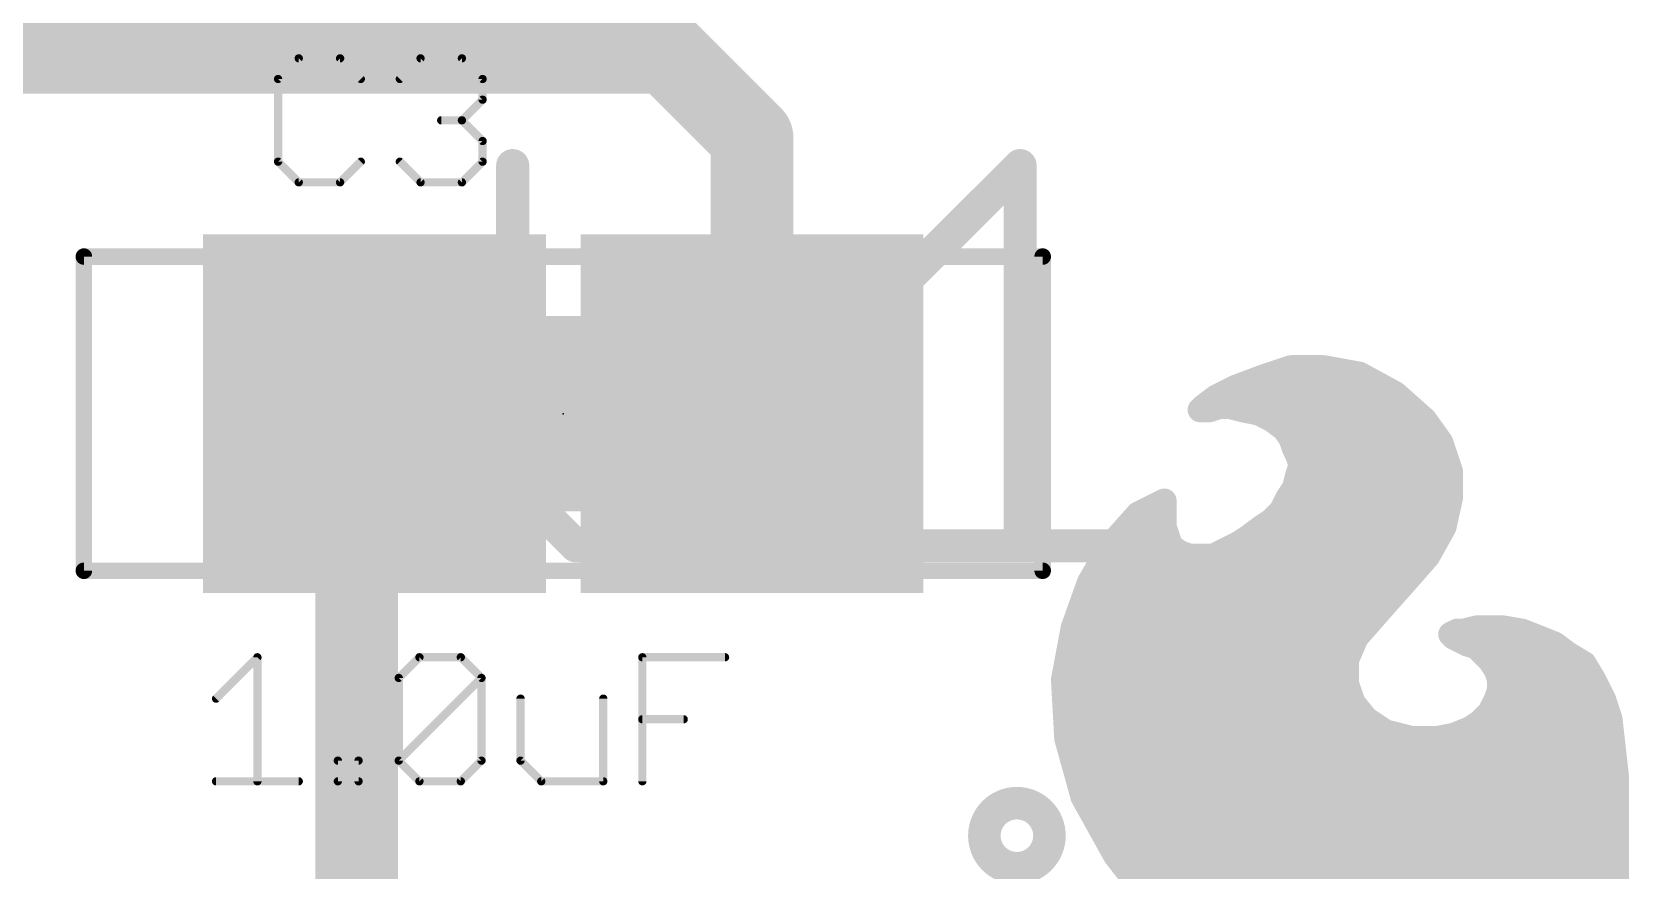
# Model space of a CAD drawing. Extents: x -33 to 74, y -15 to 28.
# Drawn here: x 6.305 to 11.212, y 13.202 to 15.779 of the extents above; entities that cross this region are included whole.
import ezdxf

# ---------------------------------------------------------------- set-up
doc = ezdxf.new("R2010")
doc.units = 0
for name, color, linetype in [('1', 12, 'CONTINUOUS'), ('21', 41, 'CONTINUOUS'), ('22', 40, 'CONTINUOUS'), ('23', 53, 'CONTINUOUS'), ('25', 253, 'CONTINUOUS'), ('27', 253, 'CONTINUOUS'), ('29', 40, 'CONTINUOUS'), ('31', 253, 'CONTINUOUS'), ('35', 253, 'CONTINUOUS'), ('39', 12, 'CONTINUOUS'), ('51', 53, 'CONTINUOUS')]:
    doc.layers.add(name, color=color, linetype=linetype)

# ---------------------------------------------------------------- blocks, each defined once
blk = doc.blocks.new('RECT')
blk.add_solid([(-0.5, -0.5), (0.5, -0.5), (-0.5, 0.5), (0.5, 0.5)])

msp = doc.modelspace()

# ---------------------------------------------------------------- linework, layer by layer
at = {"layer": '1', "const_width": 0.254}
for points in [[(8.255, 15.7163), (5.8738, 15.7163)], [(8.5175, 15.4538), (8.255, 15.7163)], [(8.5175, 14.605), (8.5175, 15.4538)], [(7.3025, 14.55), (7.3575, 14.605)], [(7.3025, 13.0175), (7.3025, 14.55)]]:
    msp.add_lwpolyline(points, dxfattribs=at)
at = {"layer": '1', "const_width": 0.127}
for points in [[(8.2999, 15.7612, 1), (8.2101, 15.6713)], [(8.255, 15.6528, 1), (8.255, 15.7797)], [(8.581, 15.4538, 1), (8.454, 15.4538)], [(8.4726, 15.4088, 1), (8.5624, 15.4987)], [(7.4024, 14.5601, 1), (7.3126, 14.6499)], [(7.366, 14.55, 1), (7.239, 14.55)], [(7.2576, 14.5949, 1), (7.3474, 14.5051)], [(8.454, 14.605, 1), (8.581, 14.605)]]:
    msp.add_lwpolyline(points, format="xyb", dxfattribs=at)
at = {"layer": '21', "const_width": 0.4064}
msp.add_lwpolyline([(7.9375, 14.6355), (7.9375, 14.5745)], dxfattribs=at)
at = {"layer": '21'}
for points, const_width in [([(8.0391, 14.6355, 1), (7.8359, 14.6355)], 0.2032), ([(7.8359, 14.5745, 1), (8.0391, 14.5745)], 0.2032), ([(9.3313, 13.2075, 1), (9.3313, 13.4075, 1), (9.3313, 13.2075)], 0.1)]:
    msp.add_lwpolyline(points, format="xyb", dxfattribs=dict(at, const_width=const_width))
at = {"layer": '22', "const_width": 0.0762}
for points in [[(10.084, 14.7168), (10.174, 14.7468)], [(10.174, 14.7468), (10.274, 14.7468)], [(10.274, 14.7468), (10.384, 14.7268)], [(9.944, 14.6568), (10.004, 14.6867)], [(10.004, 14.6867), (10.084, 14.7168)], [(10.0569, 14.7066), (10.4209, 14.7066)], [(10.384, 14.7268), (10.494, 14.6668)], [(9.904, 14.6268), (9.944, 14.6568)], [(10.494, 14.6668), (10.584, 14.5868)], [(9.894, 14.6168), (9.904, 14.6268)], [(9.924, 14.6168), (9.894, 14.6168)], [(9.9089, 14.6304), (10.5349, 14.6304)], [(9.954, 14.6268), (9.924, 14.6168)], [(9.984, 14.6268), (9.954, 14.6268)], [(10.024, 14.6168), (9.984, 14.6268)], [(10.074, 14.6067), (10.024, 14.6168)], [(10.114, 14.5868), (10.074, 14.6067)], [(10.154, 14.5568), (10.114, 14.5868)], [(10.584, 14.5868), (10.634, 14.5168)], [(10.174, 14.5267), (10.154, 14.5568)], [(10.1557, 14.5542), (10.6073, 14.5542)], [(10.184, 14.4968), (10.174, 14.5267)], [(10.194, 14.4768), (10.184, 14.4968)], [(10.634, 14.5168), (10.664, 14.4268)], [(10.1934, 14.478), (10.6469, 14.478)], [(10.204, 14.4468), (10.194, 14.4768)], [(10.194, 14.4168), (10.204, 14.4468)], [(10.184, 14.3768), (10.194, 14.4168)], [(10.1903, 14.4018), (10.664, 14.4018)], [(10.664, 14.4268), (10.664, 14.3468)], [(10.144, 14.3068), (10.164, 14.3468)], [(10.164, 14.3468), (10.184, 14.3768)], [(10.664, 14.3468), (10.644, 14.2568)], [(9.624, 14.2068), (9.704, 14.2968)], [(9.704, 14.2968), (9.784, 14.3368)], [(9.7617, 14.3256), (9.784, 14.3256)], [(9.784, 14.3368), (9.784, 14.2568)], [(10.114, 14.2767), (10.144, 14.3068)], [(10.1534, 14.3256), (10.6593, 14.3256)], [(9.6619, 14.2494), (9.7865, 14.2494)], [(9.784, 14.2568), (9.794, 14.2268)], [(10.044, 14.2268), (10.084, 14.2568)], [(10.0742, 14.2494), (10.6399, 14.2494)], [(10.084, 14.2568), (10.114, 14.2767)], [(10.644, 14.2568), (10.594, 14.1668)], [(9.554, 14.0868), (9.624, 14.2068)], [(9.794, 14.2268), (9.804, 14.1968)], [(9.804, 14.1968), (9.834, 14.1768)], [(9.974, 14.1867), (10.014, 14.2068)], [(10.014, 14.2068), (10.044, 14.2268)], [(9.6044, 14.1732), (9.8446, 14.1732)], [(9.834, 14.1768), (9.864, 14.1668)], [(9.864, 14.1668), (9.934, 14.1668)], [(9.934, 14.1668), (9.974, 14.1867)], [(9.9469, 14.1732), (10.5976, 14.1732)], [(10.594, 14.1668), (10.524, 14.0868)], [(9.56, 14.097), (10.533, 14.097)], [(9.504, 13.9468), (9.554, 14.0868)], [(10.524, 14.0868), (10.444, 13.9968)], [(9.5304, 14.0208), (10.4654, 14.0208)], [(10.444, 13.9968), (10.374, 13.9168)], [(9.474, 13.7868), (9.504, 13.9468)], [(9.5036, 13.9446), (10.3984, 13.9446)], [(10.374, 13.9168), (10.344, 13.8468)], [(10.664, 13.9268), (10.684, 13.9367)], [(10.674, 13.9168), (10.664, 13.9268)], [(10.694, 13.9068), (10.674, 13.9168)], [(10.684, 13.9367), (10.704, 13.9367)], [(10.714, 13.8968), (10.694, 13.9068)], [(10.704, 13.9367), (10.744, 13.9468)], [(10.7354, 13.9446), (10.8369, 13.9446)], [(10.744, 13.9468), (10.824, 13.9468)], [(10.824, 13.9468), (10.884, 13.9367)], [(10.884, 13.9367), (10.934, 13.9168)], [(10.934, 13.9168), (10.984, 13.8968)], [(9.4893, 13.8684), (10.3533, 13.8684)], [(10.744, 13.8868), (10.714, 13.8968)], [(10.764, 13.8668), (10.744, 13.8868)], [(10.7623, 13.8684), (11.0218, 13.8684)], [(10.784, 13.8468), (10.764, 13.8668)], [(10.984, 13.8968), (11.024, 13.8668)], [(11.024, 13.8668), (11.074, 13.8368)], [(10.344, 13.8468), (10.344, 13.7767)], [(10.804, 13.8168), (10.784, 13.8468)], [(10.814, 13.7868), (10.804, 13.8168)], [(11.074, 13.8368), (11.104, 13.7868)], [(9.484, 13.6067), (9.474, 13.7868)], [(9.475, 13.7922), (10.344, 13.7922)], [(10.344, 13.7767), (10.364, 13.7168)], [(10.804, 13.7268), (10.814, 13.7568)], [(10.8122, 13.7922), (11.1007, 13.7922)], [(10.814, 13.7568), (10.814, 13.7868)], [(11.104, 13.7868), (11.134, 13.7268)], [(9.4779, 13.716), (10.3646, 13.716)], [(10.364, 13.7168), (10.404, 13.6668)], [(10.784, 13.6867), (10.804, 13.7268)], [(10.7986, 13.716), (11.1376, 13.716)], [(11.134, 13.7268), (11.154, 13.6668)], [(10.404, 13.6668), (10.464, 13.6268)], [(10.724, 13.6368), (10.754, 13.6568)], [(10.754, 13.6568), (10.784, 13.6867)], [(11.154, 13.6668), (11.164, 13.5768)], [(9.4822, 13.6398), (10.4444, 13.6398)], [(9.534, 13.4268), (9.484, 13.6067)], [(10.464, 13.6268), (10.544, 13.6067)], [(10.544, 13.6067), (10.624, 13.6067)], [(10.624, 13.6067), (10.674, 13.6168)], [(10.674, 13.6168), (10.724, 13.6368)], [(10.7286, 13.6398), (11.157, 13.6398)], [(9.496, 13.5636), (11.1655, 13.5636)], [(11.164, 13.5768), (11.174, 13.4868)], [(9.5172, 13.4874), (11.1739, 13.4874)], [(11.174, 13.4868), (11.174, 12.2068)], [(9.634, 13.2468), (9.534, 13.4268)], [(9.5426, 13.4112), (11.174, 13.4112)], [(9.585, 13.335), (11.174, 13.335)], [(9.6273, 13.2588), (11.174, 13.2588)], [(9.704, 13.1568), (9.634, 13.2468)], [(9.6839, 13.1826), (11.174, 13.1826)]]:
    msp.add_lwpolyline(points, dxfattribs=at)
at = {"layer": '22', "const_width": 0.0381}
for points in [[(10.174, 14.7658, 1), (10.174, 14.7277)], [(10.18, 14.7287, 1), (10.168, 14.7648)], [(10.2774, 14.7655, 1), (10.2706, 14.728)], [(10.274, 14.7277, 1), (10.274, 14.7658)], [(9.9973, 14.7046, 1), (10.0107, 14.6689)], [(10.0125, 14.6697, 1), (9.9955, 14.7038)], [(10.0569, 14.7256, 1), (10.0569, 14.6875)], [(10.078, 14.7348, 1), (10.09, 14.6987)], [(10.0907, 14.6989, 1), (10.0773, 14.7346)], [(10.3931, 14.7435, 1), (10.3749, 14.71)], [(10.3806, 14.708, 1), (10.3874, 14.7455)], [(10.4209, 14.6875, 1), (10.4209, 14.7256)], [(9.9355, 14.6738, 1), (9.9525, 14.6397)], [(9.9554, 14.6415, 1), (9.9326, 14.672)], [(10.5067, 14.681, 1), (10.4813, 14.6525)], [(10.4849, 14.65, 1), (10.5031, 14.6835)], [(9.894, 14.6358, 1), (9.894, 14.5977)], [(9.8805, 14.6302, 1), (9.9075, 14.6033)], [(9.8926, 14.642, 1), (9.9154, 14.6115)], [(9.9089, 14.6494, 1), (9.9089, 14.6113)], [(9.9175, 14.6133, 1), (9.8905, 14.6402)], [(9.918, 14.6348, 1), (9.93, 14.5987)], [(9.924, 14.5977, 1), (9.924, 14.6358)], [(9.954, 14.6458, 1), (9.954, 14.6077)], [(9.96, 14.6087, 1), (9.948, 14.6448)], [(9.9886, 14.6452, 1), (9.9794, 14.6083)], [(9.984, 14.6077, 1), (9.984, 14.6458)], [(10.0277, 14.6354, 1), (10.0203, 14.5981)], [(10.0194, 14.5983, 1), (10.0286, 14.6352)], [(10.0825, 14.6238, 1), (10.0655, 14.5897)], [(10.0703, 14.5881, 1), (10.0777, 14.6254)], [(10.1254, 14.602, 1), (10.1026, 14.5715)], [(10.5349, 14.6113, 1), (10.5349, 14.6494)], [(10.5995, 14.5978, 1), (10.5685, 14.5757)], [(10.1055, 14.5697, 1), (10.1225, 14.6038)], [(10.1699, 14.5673, 1), (10.1381, 14.5462)], [(10.1557, 14.5733, 1), (10.1557, 14.5352)], [(10.1426, 14.5415, 1), (10.1654, 14.572)], [(10.5713, 14.5725, 1), (10.5967, 14.601)], [(10.6073, 14.5352, 1), (10.6073, 14.5733)], [(10.1921, 14.5328, 1), (10.1559, 14.5207)], [(10.1581, 14.5162, 1), (10.1899, 14.5373)], [(10.201, 14.5053, 1), (10.167, 14.4882)], [(10.6521, 14.5228, 1), (10.6159, 14.5107)], [(10.6185, 14.5057, 1), (10.6495, 14.5278)], [(10.1659, 14.4907, 1), (10.2021, 14.5028)], [(10.1934, 14.4971, 1), (10.1934, 14.459)], [(10.2121, 14.4828, 1), (10.1759, 14.4707)], [(10.177, 14.4682, 1), (10.211, 14.4853)], [(10.2221, 14.4407, 1), (10.1859, 14.4528)], [(10.6469, 14.459, 1), (10.6469, 14.4971)], [(10.1903, 14.4209, 1), (10.1903, 14.3828)], [(10.1759, 14.4228, 1), (10.2121, 14.4107)], [(10.2125, 14.4121, 1), (10.1755, 14.4214)], [(10.1859, 14.4407, 1), (10.2221, 14.4528)], [(10.683, 14.4268, 1), (10.6449, 14.4268)], [(10.6459, 14.4207, 1), (10.6821, 14.4328)], [(10.664, 14.3828, 1), (10.664, 14.4209)], [(10.181, 14.3382, 1), (10.147, 14.3553)], [(10.1655, 14.3814, 1), (10.2025, 14.3721)], [(10.1999, 14.3662, 1), (10.1681, 14.3873)], [(10.6826, 14.3426, 1), (10.6454, 14.3509)], [(9.6955, 14.3138, 1), (9.7125, 14.2797)], [(9.7182, 14.2841, 1), (9.6898, 14.3094)], [(9.7617, 14.3447, 1), (9.7617, 14.3066)], [(9.8031, 14.3368, 1), (9.765, 14.3368)], [(9.7925, 14.3197, 1), (9.7755, 14.3538)], [(9.784, 14.3066, 1), (9.784, 14.3447)], [(10.127, 14.3153, 1), (10.161, 14.2982)], [(10.1575, 14.2933, 1), (10.1305, 14.3202)], [(10.1534, 14.3447, 1), (10.1534, 14.3066)], [(10.1481, 14.3573, 1), (10.1799, 14.3362)], [(10.6449, 14.3468, 1), (10.683, 14.3468)], [(10.6593, 14.3066, 1), (10.6593, 14.3447)], [(9.6619, 14.2685, 1), (9.6619, 14.2304)], [(9.8021, 14.2628, 1), (9.7659, 14.2507)], [(9.7865, 14.2304, 1), (9.7865, 14.2685)], [(10.0742, 14.2685, 1), (10.0742, 14.2304)], [(10.0734, 14.2726, 1), (10.0946, 14.2409)], [(10.0954, 14.2415, 1), (10.0726, 14.272)], [(10.1005, 14.2902, 1), (10.1275, 14.2633)], [(10.1246, 14.2609, 1), (10.1034, 14.2926)], [(10.6254, 14.2609, 1), (10.6626, 14.2526)], [(10.6607, 14.2475, 1), (10.6273, 14.266)], [(10.6399, 14.2304, 1), (10.6399, 14.2685)], [(9.6098, 14.2194, 1), (9.6382, 14.1941)], [(9.6405, 14.1972, 1), (9.6075, 14.2163)], [(9.765, 14.2568, 1), (9.8031, 14.2568)], [(9.8121, 14.2328, 1), (9.7759, 14.2207)], [(9.7759, 14.2207, 1), (9.8121, 14.2328)], [(9.8146, 14.2126, 1), (9.7934, 14.1809)], [(10.0034, 14.2226, 1), (10.0246, 14.1909)], [(10.0225, 14.1897, 1), (10.0055, 14.2238)], [(10.0326, 14.242, 1), (10.0554, 14.2115)], [(10.0546, 14.2109, 1), (10.0334, 14.2426)], [(9.6044, 14.1923, 1), (9.6044, 14.1542)], [(9.7859, 14.1907, 1), (9.8221, 14.2028)], [(9.84, 14.1948, 1), (9.828, 14.1587)], [(9.8234, 14.1609, 1), (9.8446, 14.1926)], [(9.8446, 14.1542, 1), (9.8446, 14.1923)], [(9.864, 14.1858, 1), (9.864, 14.1477)], [(9.858, 14.1487, 1), (9.87, 14.1848)], [(9.9255, 14.1838, 1), (9.9425, 14.1497)], [(9.9469, 14.1923, 1), (9.9469, 14.1542)], [(9.934, 14.1477, 1), (9.934, 14.1858)], [(9.9655, 14.2038, 1), (9.9825, 14.1697)], [(9.9825, 14.1697, 1), (9.9655, 14.2038)], [(10.5773, 14.176, 1), (10.6107, 14.1575)], [(10.6083, 14.1542, 1), (10.5797, 14.1793)], [(10.5976, 14.1542, 1), (10.5976, 14.1923)], [(9.56, 14.1161, 1), (9.56, 14.078)], [(10.533, 14.078, 1), (10.533, 14.1161)], [(9.5375, 14.0963, 1), (9.5705, 14.0772)], [(9.5719, 14.0803, 1), (9.5361, 14.0932)], [(10.5097, 14.0993, 1), (10.5383, 14.0742)], [(10.5382, 14.0741, 1), (10.5098, 14.0994)], [(9.5304, 14.0399, 1), (9.5304, 14.0018)], [(10.4583, 13.9842, 1), (10.4297, 14.0093)], [(10.4654, 14.0018, 1), (10.4654, 14.0399)], [(10.4298, 14.0094, 1), (10.4582, 13.9841)], [(9.5036, 13.9637, 1), (9.5036, 13.9256)], [(9.4861, 13.9532, 1), (9.5219, 13.9403)], [(9.5227, 13.9432, 1), (9.4853, 13.9503)], [(10.3597, 13.9293, 1), (10.3883, 13.9042)], [(10.3915, 13.9092, 1), (10.3565, 13.9243)], [(10.3984, 13.9256, 1), (10.3984, 13.9637)], [(10.6775, 13.9402, 1), (10.6505, 13.9133)], [(10.6555, 13.9438, 1), (10.6725, 13.9097)], [(10.6825, 13.9338, 1), (10.6655, 13.8997)], [(10.6605, 13.9033, 1), (10.6875, 13.9302)], [(10.684, 13.9558, 1), (10.684, 13.9177)], [(10.7025, 13.9238, 1), (10.6855, 13.8897)], [(10.6925, 13.9197, 1), (10.6755, 13.9538)], [(10.6994, 13.9552, 1), (10.7086, 13.9183)], [(10.6855, 13.8897, 1), (10.7025, 13.9238)], [(10.704, 13.9177, 1), (10.704, 13.9558)], [(10.7354, 13.9637, 1), (10.7354, 13.9256)], [(10.744, 13.9658, 1), (10.744, 13.9277)], [(10.7486, 13.9283, 1), (10.7394, 13.9652)], [(10.8271, 13.9655, 1), (10.8209, 13.928)], [(10.824, 13.9277, 1), (10.824, 13.9658)], [(10.8369, 13.9256, 1), (10.8369, 13.9637)], [(10.8911, 13.9544, 1), (10.8769, 13.9191)], [(10.8809, 13.918, 1), (10.8871, 13.9555)], [(10.9411, 13.9344, 1), (10.9269, 13.8991)], [(10.9269, 13.8991, 1), (10.9411, 13.9344)], [(9.4893, 13.8875, 1), (9.4893, 13.8494)], [(10.3533, 13.8494, 1), (10.3533, 13.8875)], [(10.72, 13.9148, 1), (10.708, 13.8787)], [(10.7055, 13.8797, 1), (10.7225, 13.9138)], [(10.7575, 13.9002, 1), (10.7305, 13.8733)], [(10.738, 13.8687, 1), (10.75, 13.9048)], [(10.7623, 13.8875, 1), (10.7623, 13.8494)], [(10.7775, 13.8802, 1), (10.7505, 13.8533)], [(10.7505, 13.8533, 1), (10.7775, 13.8802)], [(10.9954, 13.912, 1), (10.9726, 13.8815)], [(10.9769, 13.8791, 1), (10.9911, 13.9144)], [(11.0338, 13.8831, 1), (11.0142, 13.8504)], [(11.0126, 13.8515, 1), (11.0354, 13.882)], [(11.0218, 13.8494, 1), (11.0218, 13.8875)], [(10.3631, 13.8468, 1), (10.325, 13.8468)], [(10.3265, 13.8543, 1), (10.3615, 13.8392)], [(10.7999, 13.8573, 1), (10.7681, 13.8362)], [(10.7705, 13.8333, 1), (10.7975, 13.8602)], [(10.8221, 13.8228, 1), (10.7859, 13.8107)], [(10.7881, 13.8062, 1), (10.8199, 13.8273)], [(11.0903, 13.8466, 1), (11.0577, 13.8269)], [(11.0642, 13.8204, 1), (11.0838, 13.8531)], [(9.493, 13.7878, 1), (9.455, 13.7857)], [(9.4553, 13.7903, 1), (9.4927, 13.7832)], [(9.475, 13.8113, 1), (9.475, 13.7732)], [(10.3621, 13.7828, 1), (10.3259, 13.7707)], [(10.325, 13.7767, 1), (10.3631, 13.7767)], [(10.344, 13.7732, 1), (10.344, 13.8113)], [(10.8122, 13.8113, 1), (10.8122, 13.7732)], [(10.8331, 13.7868, 1), (10.795, 13.7868)], [(10.7959, 13.7807, 1), (10.8321, 13.7928)], [(10.8321, 13.7507, 1), (10.7959, 13.7628)], [(11.121, 13.7953, 1), (11.087, 13.7782)], [(11.0877, 13.7769, 1), (11.1203, 13.7966)], [(11.1007, 13.7732, 1), (11.1007, 13.8113)], [(9.4779, 13.7351, 1), (9.4779, 13.697)], [(10.3789, 13.7287, 1), (10.3491, 13.7048)], [(10.3459, 13.7107, 1), (10.3821, 13.7228)], [(10.3646, 13.697, 1), (10.3646, 13.7351)], [(10.7986, 13.7351, 1), (10.7986, 13.697)], [(10.7859, 13.7328, 1), (10.8221, 13.7207)], [(10.821, 13.7182, 1), (10.787, 13.7353)], [(10.795, 13.7568, 1), (10.8331, 13.7568)], [(11.1521, 13.7328, 1), (11.1159, 13.7207)], [(11.117, 13.7182, 1), (11.151, 13.7353)], [(11.1376, 13.697, 1), (11.1376, 13.7351)], [(10.4146, 13.6826, 1), (10.3934, 13.6509)], [(10.3891, 13.6548, 1), (10.4189, 13.6787)], [(10.7646, 13.6409, 1), (10.7434, 13.6726)], [(10.767, 13.6953, 1), (10.801, 13.6782)], [(10.7975, 13.6733, 1), (10.7705, 13.7002)], [(11.1729, 13.6689, 1), (11.1351, 13.6646)], [(11.1359, 13.6607, 1), (11.1721, 13.6728)], [(9.4822, 13.6589, 1), (9.4822, 13.6208)], [(9.5024, 13.6118, 1), (9.4656, 13.6017)], [(10.4444, 13.6208, 1), (10.4444, 13.6589)], [(10.4686, 13.6452, 1), (10.4594, 13.6083)], [(10.4534, 13.6109, 1), (10.4746, 13.6426)], [(10.544, 13.6258, 1), (10.544, 13.5877)], [(10.5394, 13.5883, 1), (10.5486, 13.6252)], [(10.6203, 13.6254, 1), (10.6277, 13.5881)], [(10.624, 13.5877, 1), (10.624, 13.6258)], [(10.6669, 13.6344, 1), (10.6811, 13.5991)], [(10.6777, 13.5981, 1), (10.6703, 13.6354)], [(10.7134, 13.6526, 1), (10.7346, 13.6209)], [(10.7286, 13.6589, 1), (10.7286, 13.6208)], [(10.7311, 13.6191, 1), (10.7169, 13.6544)], [(10.7405, 13.6702, 1), (10.7675, 13.6433)], [(11.157, 13.6208, 1), (11.157, 13.6589)], [(9.465, 13.6057, 1), (9.503, 13.6078)], [(9.496, 13.5827, 1), (9.496, 13.5446)], [(11.1829, 13.5789, 1), (11.1451, 13.5746)], [(11.1451, 13.5746, 1), (11.1829, 13.5789)], [(11.1655, 13.5446, 1), (11.1655, 13.5827)], [(9.5172, 13.5065, 1), (9.5172, 13.4684)], [(11.1931, 13.4868, 1), (11.155, 13.4868)], [(11.1551, 13.4846, 1), (11.1929, 13.4889)], [(11.1739, 13.4684, 1), (11.1739, 13.5065)], [(9.5507, 13.436, 1), (9.5173, 13.4175)], [(9.5156, 13.4217, 1), (9.5524, 13.4318)], [(9.5426, 13.4303, 1), (9.5426, 13.3922)], [(11.174, 13.3922, 1), (11.174, 13.4303)], [(9.585, 13.3541, 1), (9.585, 13.316)], [(11.174, 13.316, 1), (11.174, 13.3541)], [(9.6273, 13.2779, 1), (9.6273, 13.2398)], [(9.649, 13.2584, 1), (9.619, 13.2351)], [(9.6173, 13.2375, 1), (9.6507, 13.256)], [(11.174, 13.2398, 1), (11.174, 13.2779)], [(9.6839, 13.2017, 1), (9.6839, 13.1636)], [(11.174, 13.1636, 1), (11.174, 13.2017)]]:
    msp.add_lwpolyline(points, format="xyb", dxfattribs=at)
at = {"layer": '23'}
msp.add_point((7.9375, 14.605), dxfattribs=at)
at = {"layer": '25'}
for points, const_width in [([(7.1248, 15.6975), (7.0612, 15.634)], 0.0254), ([(7.2519, 15.6975), (7.1248, 15.6975)], 0.0254), ([(7.3154, 15.634), (7.2519, 15.6975)], 0.0254), ([(7.4354, 15.634), (7.499, 15.6975)], 0.0254), ([(7.499, 15.6975), (7.6261, 15.6975)], 0.0254), ([(7.6261, 15.6975), (7.6896, 15.634)], 0.0254), ([(7.0612, 15.634), (7.0612, 15.3798)], 0.0254), ([(7.6896, 15.634), (7.6896, 15.5704)], 0.0254), ([(7.6896, 15.5704), (7.6261, 15.5069)], 0.0254), ([(7.6261, 15.5069), (7.5625, 15.5069)], 0.0254), ([(7.6261, 15.5069), (7.6896, 15.4433)], 0.0254), ([(7.6896, 15.4433), (7.6896, 15.3798)], 0.0254), ([(7.7821, 15.3677), (7.7821, 14.3932)], 0.1016), ([(8.5616, 14.3932), (8.5616, 15.3677)], 0.1016), ([(8.9514, 14.9779), (9.3412, 15.3677)], 0.1016), ([(9.3412, 15.3677), (9.3412, 14.1983)], 0.1016), ([(7.0612, 15.3798), (7.1248, 15.3162)], 0.0254), ([(7.2519, 15.3162), (7.3154, 15.3798)], 0.0254), ([(7.499, 15.3162), (7.4354, 15.3798)], 0.0254), ([(7.6896, 15.3798), (7.6261, 15.3162)], 0.0254), ([(7.1248, 15.3162), (7.2519, 15.3162)], 0.0254), ([(7.6261, 15.3162), (7.499, 15.3162)], 0.0254), ([(7.7821, 14.3932), (7.9769, 14.1983)], 0.1016), ([(8.3667, 14.1983), (8.5616, 14.3932)], 0.1016), ([(7.9769, 14.1983), (8.3667, 14.1983)], 0.1016), ([(8.9514, 14.1983), (9.731, 14.1983)], 0.1016)]:
    msp.add_lwpolyline(points, dxfattribs=dict(at, const_width=const_width))
for points, const_width in [([(7.1248, 15.7039, 1), (7.1248, 15.6912)], 0.0127), ([(7.1292, 15.693, 1), (7.1203, 15.702)], 0.0127), ([(7.2564, 15.702, 1), (7.2474, 15.693)], 0.0127), ([(7.2519, 15.6912, 1), (7.2519, 15.7039)], 0.0127), ([(7.499, 15.7039, 1), (7.499, 15.6912)], 0.0127), ([(7.5034, 15.693, 1), (7.4945, 15.702)], 0.0127), ([(7.6306, 15.702, 1), (7.6216, 15.693)], 0.0127), ([(7.6261, 15.6912, 1), (7.6261, 15.7039)], 0.0127), ([(7.0676, 15.634, 1), (7.0549, 15.634)], 0.0127), ([(7.0567, 15.6385, 1), (7.0657, 15.6295)], 0.0127), ([(7.3109, 15.6295, 1), (7.3199, 15.6385)], 0.0127), ([(7.4309, 15.6385, 1), (7.4399, 15.6295)], 0.0127), ([(7.696, 15.634, 1), (7.6833, 15.634)], 0.0127), ([(7.6851, 15.6295, 1), (7.6941, 15.6385)], 0.0127), ([(7.6833, 15.5704, 1), (7.696, 15.5704)], 0.0127), ([(7.6941, 15.5659, 1), (7.6851, 15.5749)], 0.0127), ([(7.5625, 15.5132, 1), (7.5625, 15.5005)], 0.0127), ([(7.6306, 15.5114, 1), (7.6216, 15.5024)], 0.0127), ([(7.6216, 15.5114, 1), (7.6306, 15.5024)], 0.0127), ([(7.6261, 15.5005, 1), (7.6261, 15.5132)], 0.0127), ([(7.696, 15.4433, 1), (7.6833, 15.4433)], 0.0127), ([(7.6851, 15.4388, 1), (7.6941, 15.4478)], 0.0127), ([(7.8075, 15.3677, 1), (7.7567, 15.3677)], 0.0508), ([(8.587, 15.3677, 1), (8.5362, 15.3677)], 0.0508), ([(9.3666, 15.3677, 1), (9.3158, 15.3677)], 0.0508), ([(9.3592, 15.3497, 1), (9.3233, 15.3857)], 0.0508), ([(7.0657, 15.3842, 1), (7.0567, 15.3753)], 0.0127), ([(7.0549, 15.3798, 1), (7.0676, 15.3798)], 0.0127), ([(7.3199, 15.3753, 1), (7.3109, 15.3842)], 0.0127), ([(7.4399, 15.3842, 1), (7.4309, 15.3753)], 0.0127), ([(7.6833, 15.3798, 1), (7.696, 15.3798)], 0.0127), ([(7.6941, 15.3753, 1), (7.6851, 15.3842)], 0.0127), ([(7.1248, 15.3225, 1), (7.1248, 15.3099)], 0.0127), ([(7.1203, 15.3117, 1), (7.1292, 15.3207)], 0.0127), ([(7.2474, 15.3207, 1), (7.2564, 15.3117)], 0.0127), ([(7.2519, 15.3099, 1), (7.2519, 15.3225)], 0.0127), ([(7.499, 15.3225, 1), (7.499, 15.3099)], 0.0127), ([(7.4945, 15.3117, 1), (7.5034, 15.3207)], 0.0127), ([(7.6216, 15.3207, 1), (7.6306, 15.3117)], 0.0127), ([(7.6261, 15.3099, 1), (7.6261, 15.3225)], 0.0127), ([(8.9335, 14.9959, 1), (8.9694, 14.9599)], 0.0508), ([(7.8, 14.4112, 1), (7.7641, 14.3752)], 0.0508), ([(8.5796, 14.3752, 1), (8.5437, 14.4112)], 0.0508), ([(7.7567, 14.3932, 1), (7.8075, 14.3932)], 0.0508), ([(8.5362, 14.3932, 1), (8.587, 14.3932)], 0.0508), ([(7.9769, 14.2237, 1), (7.9769, 14.1729)], 0.0508), ([(7.959, 14.1803, 1), (7.9949, 14.2163)], 0.0508), ([(8.3488, 14.2163, 1), (8.3847, 14.1803)], 0.0508), ([(8.3667, 14.1729, 1), (8.3667, 14.2237)], 0.0508), ([(8.9514, 14.2237, 1), (8.9514, 14.1729)], 0.0508), ([(9.731, 14.1729, 1), (9.731, 14.2237)], 0.0508), ([(9.3158, 14.1983, 1), (9.3666, 14.1983)], 0.0508)]:
    msp.add_lwpolyline(points, format="xyb", dxfattribs=dict(at, const_width=const_width))
at = {"layer": '27', "const_width": 0.0254}
for points in [[(6.8707, 13.7289), (6.9978, 13.856)], [(6.9978, 13.856), (6.9978, 13.4747)], [(7.432, 13.7925), (7.4956, 13.856)], [(7.4956, 13.856), (7.6227, 13.856)], [(7.6227, 13.856), (7.6862, 13.7925)], [(8.1804, 13.4747), (8.1804, 13.856)], [(8.1804, 13.856), (8.4346, 13.856)], [(7.432, 13.5383), (7.432, 13.7925)], [(7.432, 13.5383), (7.6862, 13.7925)], [(7.6862, 13.7925), (7.6862, 13.5383)], [(7.8062, 13.7289), (7.8062, 13.5383)], [(8.0604, 13.4747), (8.0604, 13.7289)], [(8.1804, 13.6654), (8.3075, 13.6654)], [(7.2449, 13.4747), (7.2449, 13.5383)], [(7.2449, 13.5383), (7.3085, 13.5383)], [(7.3085, 13.5383), (7.3085, 13.4747)], [(7.4956, 13.4747), (7.432, 13.5383)], [(7.6862, 13.5383), (7.6227, 13.4747)], [(7.8062, 13.5383), (7.8698, 13.4747)], [(6.8707, 13.4747), (7.1249, 13.4747)], [(7.3085, 13.4747), (7.2449, 13.4747)], [(7.6227, 13.4747), (7.4956, 13.4747)], [(7.8698, 13.4747), (8.0604, 13.4747)]]:
    msp.add_lwpolyline(points, dxfattribs=at)
at = {"layer": '27', "const_width": 0.0127}
for points in [[(7.0042, 13.856, 1), (6.9915, 13.856)], [(7.0023, 13.8515, 1), (6.9933, 13.8605)], [(7.4956, 13.8624, 1), (7.4956, 13.8497)], [(7.5001, 13.8515, 1), (7.4911, 13.8605)], [(7.6272, 13.8605, 1), (7.6182, 13.8515)], [(7.6227, 13.8497, 1), (7.6227, 13.8624)], [(8.1868, 13.856, 1), (8.1741, 13.856)], [(8.1804, 13.8624, 1), (8.1804, 13.8497)], [(8.4346, 13.8497, 1), (8.4346, 13.8624)], [(7.4275, 13.797, 1), (7.4365, 13.788)], [(7.4384, 13.7925, 1), (7.4257, 13.7925)], [(7.6926, 13.7925, 1), (7.6799, 13.7925)], [(7.6907, 13.788, 1), (7.6817, 13.797)], [(7.6817, 13.788, 1), (7.6907, 13.797)], [(7.8126, 13.7289, 1), (7.7999, 13.7289)], [(8.0668, 13.7289, 1), (8.0541, 13.7289)], [(6.8662, 13.7334, 1), (6.8752, 13.7244)], [(8.1804, 13.6717, 1), (8.1804, 13.659)], [(8.3075, 13.659, 1), (8.3075, 13.6717)], [(7.2513, 13.5383, 1), (7.2386, 13.5383)], [(7.2449, 13.5446, 1), (7.2449, 13.5319)], [(7.3148, 13.5383, 1), (7.3021, 13.5383)], [(7.3085, 13.5319, 1), (7.3085, 13.5446)], [(7.4365, 13.5427, 1), (7.4275, 13.5338)], [(7.4275, 13.5427, 1), (7.4365, 13.5338)], [(7.4257, 13.5383, 1), (7.4384, 13.5383)], [(7.6799, 13.5383, 1), (7.6926, 13.5383)], [(7.6907, 13.5338, 1), (7.6817, 13.5427)], [(7.8107, 13.5427, 1), (7.8017, 13.5338)], [(7.7999, 13.5383, 1), (7.8126, 13.5383)], [(6.8707, 13.481, 1), (6.8707, 13.4684)], [(6.9915, 13.4747, 1), (7.0042, 13.4747)], [(7.1249, 13.4684, 1), (7.1249, 13.481)], [(7.2386, 13.4747, 1), (7.2513, 13.4747)], [(7.2449, 13.481, 1), (7.2449, 13.4684)], [(7.3021, 13.4747, 1), (7.3148, 13.4747)], [(7.3085, 13.4684, 1), (7.3085, 13.481)], [(7.4956, 13.481, 1), (7.4956, 13.4684)], [(7.4911, 13.4702, 1), (7.5001, 13.4792)], [(7.6182, 13.4792, 1), (7.6272, 13.4702)], [(7.6227, 13.4684, 1), (7.6227, 13.481)], [(7.8698, 13.481, 1), (7.8698, 13.4684)], [(7.8653, 13.4702, 1), (7.8743, 13.4792)], [(8.0541, 13.4747, 1), (8.0668, 13.4747)], [(8.0604, 13.4684, 1), (8.0604, 13.481)], [(8.1741, 13.4747, 1), (8.1868, 13.4747)]]:
    msp.add_lwpolyline(points, format="xyb", dxfattribs=at)
at = {"layer": '39', "const_width": 0.0508}
for points in [[(6.4645, 15.088), (9.4105, 15.088)], [(6.4645, 14.122), (6.4645, 15.088)], [(9.4105, 15.088), (9.4105, 14.122)], [(9.4105, 14.122), (6.4645, 14.122)]]:
    msp.add_lwpolyline(points, dxfattribs=at)
at = {"layer": '39', "const_width": 0.0254}
for points in [[(6.4645, 15.1007, 1), (6.4645, 15.0753)], [(6.4772, 15.088, 1), (6.4518, 15.088)], [(9.4232, 15.088, 1), (9.3978, 15.088)], [(9.4105, 15.0753, 1), (9.4105, 15.1007)], [(6.4645, 14.1347, 1), (6.4645, 14.1093)], [(6.4518, 14.122, 1), (6.4772, 14.122)], [(9.3978, 14.122, 1), (9.4232, 14.122)], [(9.4105, 14.1093, 1), (9.4105, 14.1347)]]:
    msp.add_lwpolyline(points, format="xyb", dxfattribs=at)
at = {"layer": '51', "const_width": 0.1524}
for points in [[(7.6925, 14.829), (8.1825, 14.829)], [(8.1825, 14.381), (7.6925, 14.381)]]:
    msp.add_lwpolyline(points, dxfattribs=at)
at = {"layer": '51', "const_width": 0.0762}
for points in [[(7.6925, 14.8671, 1), (7.6925, 14.7909)], [(8.1825, 14.7909, 1), (8.1825, 14.8671)], [(7.6925, 14.4191, 1), (7.6925, 14.3429)], [(8.1825, 14.3429, 1), (8.1825, 14.4191)]]:
    msp.add_lwpolyline(points, format="xyb", dxfattribs=at)

# ---------------------------------------------------------------- block references
at = {"layer": '1', "xscale": 0.85, "yscale": 0.9}
for p in [(7.3575, 14.605), (8.5175, 14.605)]:
    msp.add_blockref('RECT', p, dxfattribs=at)
at = {"layer": '29', "xscale": 1.0532, "yscale": 1.1032}
for p in [(7.3575, 14.605), (8.5175, 14.605)]:
    msp.add_blockref('RECT', p, dxfattribs=at)
at = {"layer": '31', "xscale": 0.85, "yscale": 0.9}
for p in [(7.3575, 14.605), (8.5175, 14.605)]:
    msp.add_blockref('RECT', p, dxfattribs=at)
at = {"layer": '35', "xscale": 0.3998, "yscale": 0.6}
msp.add_blockref('RECT', (7.9375, 14.605), dxfattribs=at)
at = {"layer": '51', "xscale": 0.3, "yscale": 0.5999}
for p in [(7.5335, 14.6002), (8.3463, 14.6002)]:
    msp.add_blockref('RECT', p, dxfattribs=at)

doc.saveas('drawing.dxf')
